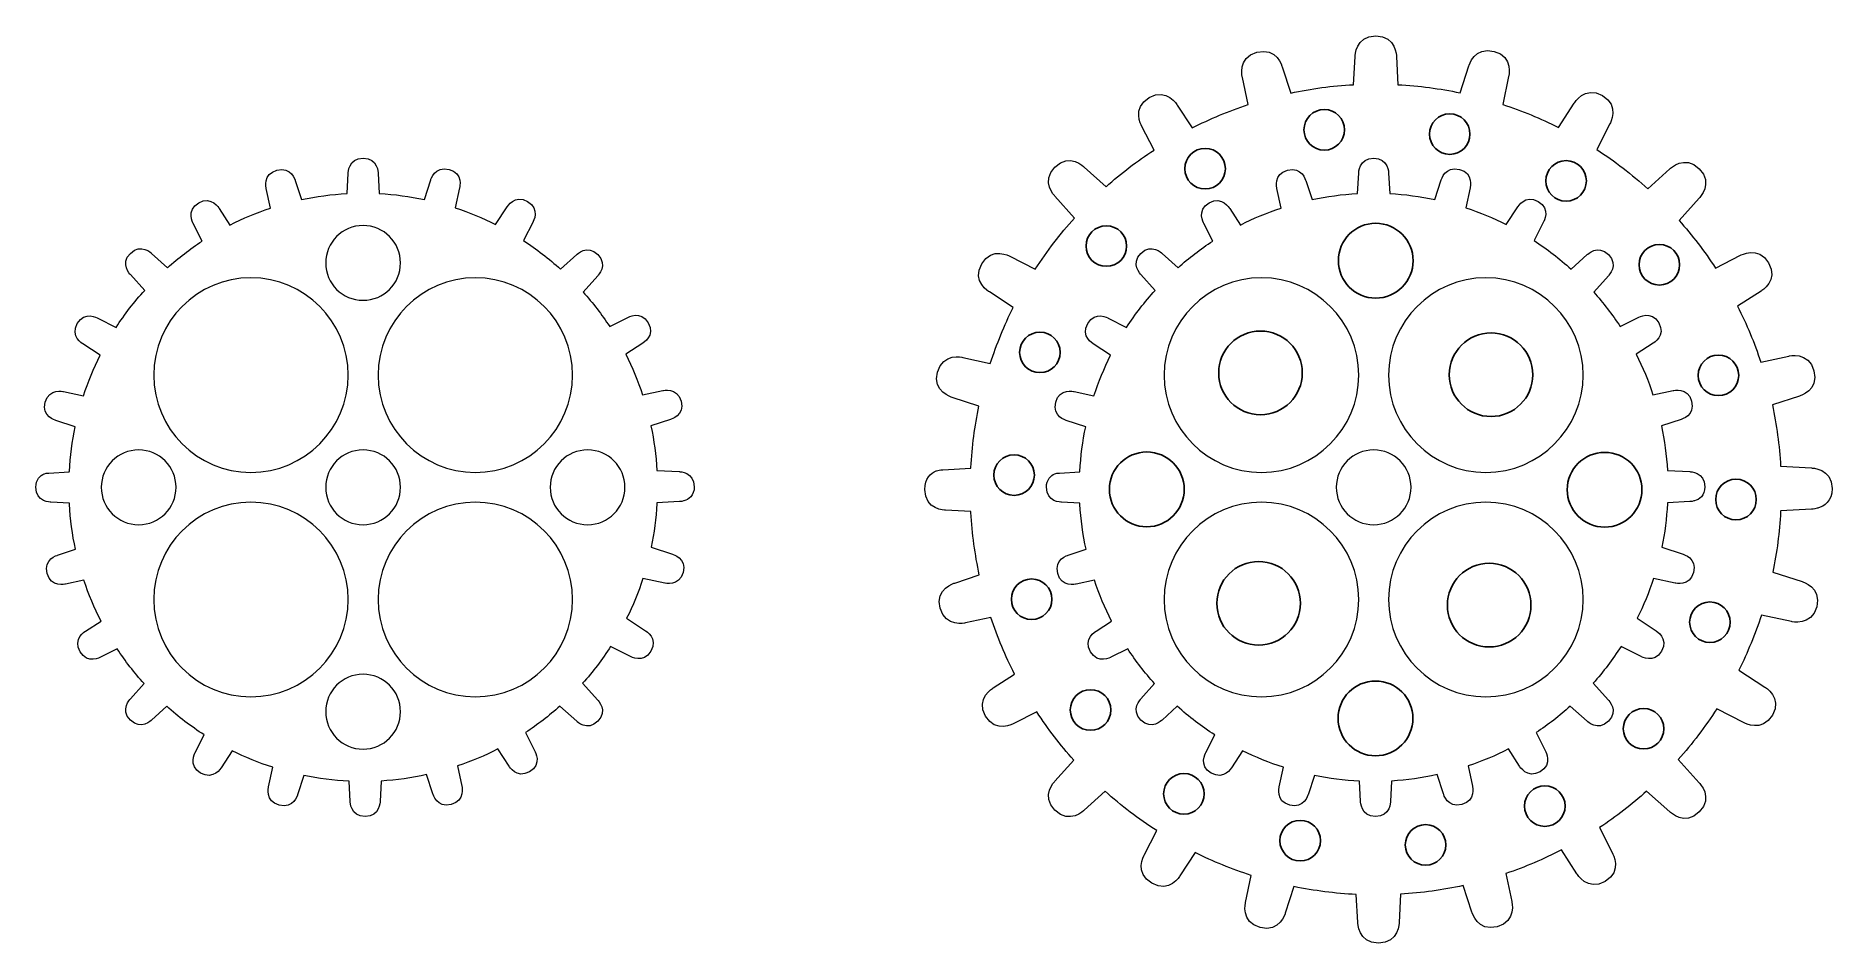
# Model space of a CAD drawing. Header units: inches. Extents: x 512 to 1982, y 100 to 842.
import ezdxf

# ---------------------------------------------------------------- set-up
doc = ezdxf.new("R2010")
doc.units = ezdxf.units.IN
doc.header["$MEASUREMENT"] = 0
doc.layers.add('Layer 1', color=7, linetype='Continuous')
doc.layers.add('type', color=1, linetype='Continuous')

# ---------------------------------------------------------------- blocks, each defined once
blk = doc.blocks.new('*U1')
at = {"layer": 'type'}
blk.add_circle((0, 0), 30.6, dxfattribs=at)
blk = doc.blocks.new('*U2')
at = {"color": 0, "linetype": 'ByBlock', "lineweight": -2, "transparency": 16777216}
blk.add_blockref('*U1', (929.7, 658.4), dxfattribs=at)
for p, rotation in [((742.4, 471.3), 90.00000000000003), ((1116.9, 471), 270.0000000000001), ((929.5, 283.9), 180)]:
    blk.add_blockref('*U1', p, dxfattribs=dict(at, rotation=rotation))
blk = doc.blocks.new('*U3')
blk.add_circle((0, 0), 34.2)
blk = doc.blocks.new('*U4')
at = {"color": 0, "linetype": 'ByBlock', "lineweight": -2, "transparency": 16777216}
blk.add_blockref('*U3', (835.4, 566.6), dxfattribs=at)
for p, rotation in [((1024, 565.1), 270), ((833.9, 378.1), 90), ((1022.5, 376.6), 180)]:
    blk.add_blockref('*U3', p, dxfattribs=dict(at, rotation=rotation))
blk = doc.blocks.new('*U5')
blk.add_circle((0, 0), 16.6)
blk = doc.blocks.new('*U6')
at = {"color": 0, "linetype": 'ByBlock', "lineweight": -2, "transparency": 16777216}
blk.add_blockref('*U5', (1566.3, 765.5), dxfattribs=at)
for p, rotation in [((1668.9, 762), 340.0000000000001), ((1468.8, 733.7), 20.00000000000001), ((1764.1, 723.7), 320), ((1388, 670.4), 40.00000000000001), ((1840.4, 655.1), 300), ((1333.7, 583.4), 60), ((1888.7, 564.6), 280), ((1312.5, 483), 79.99999999999999), ((1903.1, 463), 260), ((1326.9, 381.4), 100), ((1881.8, 362.6), 240), ((1375.1, 290.8), 120), ((1827.5, 275.5), 219.9999999999999), ((1451.5, 222.2), 139.9999999999999), ((1746.7, 212.2), 200), ((1546.6, 183.9), 160), ((1649.2, 180.4), 180)]:
    blk.add_blockref('*U5', p, dxfattribs=dict(at, rotation=rotation))

msp = doc.modelspace()

# ---------------------------------------------------------------- linework, layer by layer
at = {"layer": 'Layer 1', "lineweight": 0}
for points, knots in [([(1964.8, 488.8), (1964.8, 488.8), (1939.6, 490.2), (1939.6, 490.2), (1938.6, 507.3), (1936.3, 524.1), (1932.9, 540.5), (1932.9, 540.5), (1955, 547.7), (1955, 547.7), (1955, 547.7), (1971.2, 552.1), (1966.9, 568.4), (1962.5, 584.7), (1946.2, 580.3), (1946.2, 580.3), (1946.2, 580.3), (1923.3, 575.5), (1923.3, 575.5), (1918.2, 591.3), (1911.8, 606.5), (1904.4, 621.1), (1904.4, 621.1), (1923.6, 633.6), (1923.6, 633.6), (1923.6, 633.6), (1938.2, 642), (1929.7, 656.6), (1921.3, 671.2), (1906.7, 662.8), (1906.7, 662.8), (1906.7, 662.8), (1886.3, 652.4), (1886.3, 652.4), (1877.4, 666.1), (1867.4, 679.1), (1856.5, 691.3), (1856.5, 691.3), (1873, 709.7), (1873, 709.7), (1873, 709.7), (1885, 721.7), (1873, 733.6), (1861.1, 745.6), (1849.1, 733.6), (1849.1, 733.6), (1849.1, 733.6), (1830.9, 717.2), (1830.9, 717.2), (1817.9, 729), (1804, 739.8), (1789.2, 749.3), (1789.2, 749.3), (1800, 770.5), (1800, 770.5), (1800, 770.5), (1808.4, 785.1), (1793.8, 793.5), (1779.2, 801.9), (1770.8, 787.3), (1770.8, 787.3), (1770.8, 787.3), (1757.8, 767.4), (1757.8, 767.4), (1743.3, 774.8), (1728.1, 781.2), (1712.3, 786.2), (1712.3, 786.2), (1717.1, 809), (1717.1, 809), (1717.1, 809), (1721.5, 825.3), (1705.3, 829.7), (1688.9, 834.1), (1684.6, 817.8), (1684.6, 817.8), (1684.6, 817.8), (1677.4, 795.8), (1677.4, 795.8), (1660.9, 799.2), (1643.9, 801.5), (1626.6, 802.4), (1626.6, 802.4), (1625.3, 825.5), (1625.3, 825.5), (1625.3, 825.5), (1625.3, 842.3), (1608.4, 842.3), (1591.5, 842.3), (1591.5, 825.5), (1591.5, 825.5), (1591.5, 825.5), (1590.3, 802.4), (1590.3, 802.4), (1572.7, 801.5), (1555.6, 799.2), (1538.9, 795.6), (1538.9, 795.6), (1531.9, 817), (1531.9, 817), (1531.9, 817), (1527.5, 833.3), (1511.2, 828.9), (1495, 824.5), (1499.3, 808.2), (1499.3, 808.2), (1499.3, 808.2), (1503.9, 786.1), (1503.9, 786.1), (1488, 780.9), (1472.8, 774.5), (1458.2, 767), (1458.2, 767), (1446, 785.6), (1446, 785.6), (1446, 785.6), (1437.6, 800.3), (1423, 791.9), (1408.4, 783.4), (1416.9, 768.8), (1416.9, 768.8), (1416.9, 768.8), (1427, 748.9), (1427, 748.9), (1413.1, 739.9), (1400.1, 729.9), (1387.8, 718.9), (1387.8, 718.9), (1369.9, 735), (1369.9, 735), (1369.9, 735), (1357.9, 747), (1346, 735), (1334, 723.1), (1346, 711.2), (1346, 711.2), (1346, 711.2), (1362, 693.3), (1362, 693.3), (1350.2, 680.3), (1339.5, 666.3), (1329.9, 651.5), (1329.9, 651.5), (1309.1, 662), (1309.1, 662), (1309.1, 662), (1294.6, 670.4), (1286.1, 655.8), (1277.7, 641.2), (1292.3, 632.8), (1292.3, 632.8), (1292.3, 632.8), (1311.8, 620.1), (1311.8, 620.1), (1304.5, 605.5), (1298.3, 590.2), (1293.1, 574.4), (1293.1, 574.4), (1270.6, 579.2), (1270.6, 579.2), (1270.6, 579.2), (1254.3, 583.6), (1249.9, 567.3), (1245.6, 551), (1261.8, 546.6), (1261.8, 546.6), (1261.8, 546.6), (1283.8, 539.4), (1283.8, 539.4), (1280.3, 523.1), (1278.1, 506.3), (1277.2, 489.2), (1277.2, 489), (1277.1, 488.8), (1277.1, 488.6), (1277.1, 488.6), (1254.2, 487.3), (1254.2, 487.3), (1254.2, 487.3), (1252, 487.3), (1249.1, 486.5), (1249, 486.5), (1248.9, 486.4), (1248.8, 486.4), (1244.3, 484.5), (1239.5, 480.2), (1239.5, 471.2), (1239.5, 454.3), (1256.3, 454.3), (1256.3, 454.3), (1256.3, 454.3), (1277.2, 453.2), (1277.2, 453.2), (1277.2, 453.2), (1277.2, 452.3), (1277.2, 452.3), (1278.2, 434.9), (1280.5, 417.9), (1284.1, 401.3), (1284.1, 401.3), (1264, 394.7), (1264, 394.7), (1264, 394.7), (1247.7, 390.3), (1252.1, 374.1), (1256.5, 357.8), (1272.8, 362.1), (1272.8, 362.1), (1272.8, 362.1), (1293.6, 366.5), (1293.6, 366.5), (1298.9, 350.4), (1305.4, 335), (1312.9, 320.2), (1312.9, 320.2), (1295.4, 308.9), (1295.4, 308.9), (1295.4, 308.9), (1280.7, 300.4), (1289.2, 285.8), (1297.6, 271.2), (1312.3, 279.7), (1312.3, 279.7), (1312.3, 279.7), (1331.1, 289.2), (1331.1, 289.2), (1340.2, 275.3), (1350.3, 262.1), (1361.4, 249.8), (1361.4, 249.8), (1346, 232.7), (1346, 232.7), (1346, 232.7), (1334, 220.7), (1346, 208.8), (1357.9, 196.9), (1369.9, 208.8), (1369.9, 208.8), (1369.9, 208.8), (1387, 224.3), (1387, 224.3), (1400.2, 212.4), (1414.3, 201.6), (1429.3, 192.1), (1429.3, 192.1), (1419, 172), (1419, 172), (1419, 172), (1410.6, 157.4), (1425.2, 149), (1439.8, 140.5), (1448.2, 155.1), (1448.2, 155.1), (1448.2, 155.1), (1460.6, 174.2), (1460.6, 174.2), (1475.3, 166.8), (1490.7, 160.6), (1506.5, 155.5), (1506.5, 155.5), (1501.9, 133.4), (1501.9, 133.4), (1501.9, 133.4), (1497.5, 117.2), (1513.8, 112.8), (1530, 108.4), (1534.4, 124.7), (1534.4, 124.7), (1534.4, 124.7), (1541.5, 146.3), (1541.5, 146.3), (1558.1, 142.9), (1575.1, 140.7), (1592.5, 139.8), (1592.5, 139.8), (1593.7, 117), (1593.7, 117), (1593.7, 117), (1593.7, 100.1), (1610.6, 100.1), (1627.5, 100.1), (1627.5, 117), (1627.5, 117), (1627.5, 117), (1628.7, 140.1), (1628.7, 140.1), (1646.2, 141.2), (1663.3, 143.5), (1679.9, 147.2), (1679.9, 147.2), (1687.1, 125.4), (1687.1, 125.4), (1687.1, 125.4), (1691.5, 109.1), (1707.8, 113.5), (1724, 117.9), (1719.7, 134.2), (1719.7, 134.2), (1719.7, 134.2), (1714.9, 157), (1714.9, 157), (1730.6, 162.3), (1745.8, 168.8), (1760.3, 176.3), (1760.3, 176.3), (1773, 156.8), (1773, 156.8), (1773, 156.8), (1781.4, 142.1), (1796, 150.5), (1810.6, 159), (1802.1, 173.6), (1802.1, 173.6), (1802.1, 173.6), (1791.5, 194.6), (1791.5, 194.6), (1805.1, 203.6), (1818, 213.5), (1830, 224.5), (1830, 224.5), (1849.1, 207.4), (1849.1, 207.4), (1849.1, 207.4), (1861.1, 195.4), (1873, 207.4), (1885, 219.3), (1873, 231.2), (1873, 231.2), (1873, 231.2), (1855.9, 250.3), (1855.9, 250.3), (1867.4, 263.2), (1878, 277.1), (1887.4, 291.8), (1887.4, 291.8), (1909.8, 280.4), (1909.8, 280.4), (1909.8, 280.4), (1924.4, 272), (1932.9, 286.6), (1941.3, 301.2), (1926.7, 309.6), (1926.7, 309.6), (1926.7, 309.6), (1905.5, 323.4), (1905.5, 323.4), (1912.6, 337.9), (1918.8, 352.8), (1923.9, 368.4), (1923.9, 368.4), (1948.4, 363.2), (1948.4, 363.2), (1948.4, 363.2), (1964.7, 358.9), (1969.1, 375.1), (1973.4, 391.4), (1957.2, 395.8), (1957.2, 395.8), (1957.2, 395.8), (1933.2, 403.6), (1933.2, 403.6), (1936.6, 419.8), (1938.7, 436.2), (1939.6, 453.1), (1939.6, 453.2), (1939.6, 453.5), (1939.7, 453.7), (1939.7, 453.7), (1964.8, 455.1), (1964.8, 455.1), (1964.8, 455.1), (1966.9, 455.1), (1969.5, 455.8), (1969.7, 455.8), (1970, 455.9), (1970.1, 456), (1975.1, 457.5), (1981.7, 461.4), (1981.7, 472), (1981.7, 488.8), (1964.8, 488.8), (1964.8, 488.8)], [0, 0, 0, 0, 1, 1, 1, 2, 2, 2, 3, 3, 3, 4, 4, 4, 5, 5, 5, 6, 6, 6, 7, 7, 7, 8, 8, 8, 9, 9, 9, 10, 10, 10, 11, 11, 11, 12, 12, 12, 13, 13, 13, 14, 14, 14, 15, 15, 15, 16, 16, 16, 17, 17, 17, 18, 18, 18, 19, 19, 19, 20, 20, 20, 21, 21, 21, 22, 22, 22, 23, 23, 23, 24, 24, 24, 25, 25, 25, 26, 26, 26, 27, 27, 27, 28, 28, 28, 29, 29, 29, 30, 30, 30, 31, 31, 31, 32, 32, 32, 33, 33, 33, 34, 34, 34, 35, 35, 35, 36, 36, 36, 37, 37, 37, 38, 38, 38, 39, 39, 39, 40, 40, 40, 41, 41, 41, 42, 42, 42, 43, 43, 43, 44, 44, 44, 45, 45, 45, 46, 46, 46, 47, 47, 47, 48, 48, 48, 49, 49, 49, 50, 50, 50, 51, 51, 51, 52, 52, 52, 53, 53, 53, 54, 54, 54, 55, 55, 55, 56, 56, 56, 57, 57, 57, 58, 58, 58, 59, 59, 59, 60, 60, 60, 61, 61, 61, 62, 62, 62, 63, 63, 63, 64, 64, 64, 65, 65, 65, 66, 66, 66, 67, 67, 67, 68, 68, 68, 69, 69, 69, 70, 70, 70, 71, 71, 71, 72, 72, 72, 73, 73, 73, 74, 74, 74, 75, 75, 75, 76, 76, 76, 77, 77, 77, 78, 78, 78, 79, 79, 79, 80, 80, 80, 81, 81, 81, 82, 82, 82, 83, 83, 83, 84, 84, 84, 85, 85, 85, 86, 86, 86, 87, 87, 87, 88, 88, 88, 89, 89, 89, 90, 90, 90, 91, 91, 91, 92, 92, 92, 93, 93, 93, 94, 94, 94, 95, 95, 95, 96, 96, 96, 97, 97, 97, 98, 98, 98, 99, 99, 99, 100, 100, 100, 101, 101, 101, 102, 102, 102, 103, 103, 103, 104, 104, 104, 105, 105, 105, 106, 106, 106, 107, 107, 107, 108, 108, 108, 109, 109, 109, 110, 110, 110, 111, 111, 111, 112, 112, 112, 113, 113, 113, 114, 114, 114, 115, 115, 115, 116, 116, 116, 117, 117, 117, 118, 118, 118, 119, 119, 119, 120, 120, 120, 121, 121, 121, 122, 122, 122, 123, 123, 123, 124, 124, 124, 125, 125, 125, 126, 126, 126, 127, 127, 127, 127]), ([(1038.7, 485.8), (1038.7, 485.8), (1020.4, 486.8), (1020.4, 486.8), (1019.6, 499.2), (1018, 511.4), (1015.5, 523.2), (1015.5, 523.2), (1031.5, 528.5), (1031.5, 528.5), (1031.5, 528.5), (1043.3, 531.7), (1040.1, 543.5), (1036.9, 555.3), (1025.1, 552.2), (1025.1, 552.2), (1025.1, 552.2), (1008.5, 548.7), (1008.5, 548.7), (1004.8, 560.1), (1000.2, 571.2), (994.8, 581.8), (994.8, 581.8), (1008.7, 590.8), (1008.7, 590.8), (1008.7, 590.8), (1019.3, 596.9), (1013.2, 607.5), (1007.1, 618.1), (996.5, 612), (996.5, 612), (996.5, 612), (981.7, 604.5), (981.7, 604.5), (975.2, 614.4), (968, 623.9), (960, 632.7), (960, 632.7), (972, 646.1), (972, 646.1), (972, 646.1), (980.7, 654.8), (972, 663.4), (963.4, 672.1), (954.7, 663.4), (954.7, 663.4), (954.7, 663.4), (941.5, 651.5), (941.5, 651.5), (932.1, 660), (922, 667.9), (911.2, 674.8), (911.2, 674.8), (919, 690.1), (919, 690.1), (919, 690.1), (925.1, 700.7), (914.6, 706.8), (904, 713), (897.9, 702.4), (897.9, 702.4), (897.9, 702.4), (888.4, 687.9), (888.4, 687.9), (877.9, 693.3), (866.9, 697.9), (855.4, 701.6), (855.4, 701.6), (858.9, 718.1), (858.9, 718.1), (858.9, 718.1), (862.1, 729.9), (850.3, 733.1), (838.4, 736.3), (835.3, 724.5), (835.3, 724.5), (835.3, 724.5), (830.1, 708.5), (830.1, 708.5), (818.1, 711), (805.8, 712.7), (793.2, 713.3), (793.2, 713.3), (792.3, 730), (792.3, 730), (792.3, 730), (792.3, 742.3), (780, 742.3), (767.8, 742.3), (767.8, 730), (767.8, 730), (767.8, 730), (766.9, 713.3), (766.9, 713.3), (754.1, 712.7), (741.7, 711), (729.6, 708.4), (729.6, 708.4), (724.5, 723.9), (724.5, 723.9), (724.5, 723.9), (721.3, 735.7), (709.5, 732.5), (697.7, 729.4), (700.8, 717.6), (700.8, 717.6), (700.8, 717.6), (704.2, 701.5), (704.2, 701.5), (692.7, 697.7), (681.6, 693.1), (671, 687.6), (671, 687.6), (662.2, 701.2), (662.2, 701.2), (662.2, 701.2), (656.1, 711.8), (645.5, 705.7), (634.9, 699.6), (641, 688.9), (641, 688.9), (641, 688.9), (648.4, 674.5), (648.4, 674.5), (638.3, 668), (628.9, 660.7), (620, 652.7), (620, 652.7), (607, 664.4), (607, 664.4), (607, 664.4), (598.3, 673.1), (589.6, 664.4), (580.9, 655.8), (589.6, 647.1), (589.6, 647.1), (589.6, 647.1), (601.3, 634.1), (601.3, 634.1), (592.7, 624.7), (584.9, 614.6), (577.9, 603.8), (577.9, 603.8), (562.9, 611.4), (562.9, 611.4), (562.9, 611.4), (552.3, 617.6), (546.2, 607), (540.1, 596.4), (550.6, 590.3), (550.6, 590.3), (550.6, 590.3), (564.8, 581), (564.8, 581), (559.5, 570.4), (555, 559.4), (551.3, 547.9), (551.3, 547.9), (534.9, 551.3), (534.9, 551.3), (534.9, 551.3), (523.1, 554.5), (519.9, 542.7), (516.7, 530.9), (528.6, 527.7), (528.6, 527.7), (528.6, 527.7), (544.5, 522.5), (544.5, 522.5), (542, 510.6), (540.4, 498.5), (539.7, 486), (539.7, 485.9), (539.6, 485.8), (539.6, 485.6), (539.6, 485.6), (523, 484.7), (523, 484.7), (523, 484.7), (521.4, 484.7), (519.3, 484.1), (519.3, 484.1), (519.2, 484), (519.1, 484), (515.8, 482.6), (512.3, 479.5), (512.3, 473), (512.3, 460.8), (524.6, 460.8), (524.6, 460.8), (524.6, 460.8), (539.7, 460), (539.7, 460), (539.7, 460), (539.7, 459.3), (539.7, 459.3), (540.4, 446.7), (542.1, 434.3), (544.7, 422.3), (544.7, 422.3), (530.1, 417.5), (530.1, 417.5), (530.1, 417.5), (518.3, 414.3), (521.5, 402.5), (524.7, 390.7), (536.5, 393.8), (536.5, 393.8), (536.5, 393.8), (551.6, 397), (551.6, 397), (555.4, 385.4), (560.1, 374.2), (565.6, 363.5), (565.6, 363.5), (552.9, 355.2), (552.9, 355.2), (552.9, 355.2), (542.3, 349.1), (548.4, 338.5), (554.5, 327.9), (565.2, 334), (565.2, 334), (565.2, 334), (578.8, 340.9), (578.8, 340.9), (585.4, 330.8), (592.8, 321.3), (600.8, 312.4), (600.8, 312.4), (589.6, 299.9), (589.6, 299.9), (589.6, 299.9), (580.9, 291.2), (589.6, 282.6), (598.3, 273.9), (607, 282.6), (607, 282.6), (607, 282.6), (619.4, 293.8), (619.4, 293.8), (628.9, 285.2), (639.2, 277.4), (650, 270.4), (650, 270.4), (642.6, 255.9), (642.6, 255.9), (642.6, 255.9), (636.5, 245.3), (647.1, 239.2), (657.7, 233.1), (663.8, 243.6), (663.8, 243.6), (663.8, 243.6), (672.8, 257.5), (672.8, 257.5), (683.5, 252.1), (694.6, 247.6), (706.1, 243.9), (706.1, 243.9), (702.7, 227.9), (702.7, 227.9), (702.7, 227.9), (699.5, 216.1), (711.4, 212.9), (723.2, 209.7), (726.4, 221.5), (726.4, 221.5), (726.4, 221.5), (731.5, 237.2), (731.5, 237.2), (743.5, 234.8), (755.9, 233.2), (768.5, 232.6), (768.5, 232.6), (769.4, 216), (769.4, 216), (769.4, 216), (769.4, 203.7), (781.6, 203.7), (793.9, 203.7), (793.9, 216), (793.9, 216), (793.9, 216), (794.8, 232.7), (794.8, 232.7), (807.4, 233.5), (819.9, 235.2), (831.9, 237.9), (831.9, 237.9), (837.1, 222.1), (837.1, 222.1), (837.1, 222.1), (840.3, 210.3), (852.1, 213.5), (863.9, 216.6), (860.8, 228.4), (860.8, 228.4), (860.8, 228.4), (857.3, 245), (857.3, 245), (868.7, 248.8), (879.7, 253.5), (890.2, 259), (890.2, 259), (899.4, 244.8), (899.4, 244.8), (899.4, 244.8), (905.5, 234.2), (916.1, 240.3), (926.7, 246.4), (920.6, 257.1), (920.6, 257.1), (920.6, 257.1), (912.9, 272.3), (912.9, 272.3), (922.7, 278.8), (932.1, 286), (940.9, 294), (940.9, 294), (954.7, 281.6), (954.7, 281.6), (954.7, 281.6), (963.4, 272.9), (972, 281.6), (980.7, 290.2), (972, 298.9), (972, 298.9), (972, 298.9), (959.6, 312.7), (959.6, 312.7), (968, 322.1), (975.7, 332.2), (982.5, 342.8), (982.5, 342.8), (998.7, 334.6), (998.7, 334.6), (998.7, 334.6), (1009.3, 328.4), (1015.4, 339), (1021.6, 349.6), (1011, 355.7), (1011, 355.7), (1011, 355.7), (995.6, 365.8), (995.6, 365.8), (1000.8, 376.2), (1005.2, 387.1), (1008.9, 398.4), (1008.9, 398.4), (1026.7, 394.7), (1026.7, 394.7), (1026.7, 394.7), (1038.5, 391.5), (1041.7, 403.3), (1044.9, 415.1), (1033.1, 418.3), (1033.1, 418.3), (1033.1, 418.3), (1015.7, 424), (1015.7, 424), (1018.2, 435.7), (1019.7, 447.6), (1020.4, 459.8), (1020.4, 460), (1020.4, 460.1), (1020.4, 460.3), (1020.4, 460.3), (1038.7, 461.3), (1038.7, 461.3), (1038.7, 461.3), (1040.1, 461.3), (1042, 461.8), (1042.2, 461.9), (1042.4, 461.9), (1042.5, 462), (1046.1, 463), (1050.9, 465.9), (1050.9, 473.5), (1050.9, 485.8), (1038.7, 485.8), (1038.7, 485.8)], [0, 0, 0, 0, 1, 1, 1, 2, 2, 2, 3, 3, 3, 4, 4, 4, 5, 5, 5, 6, 6, 6, 7, 7, 7, 8, 8, 8, 9, 9, 9, 10, 10, 10, 11, 11, 11, 12, 12, 12, 13, 13, 13, 14, 14, 14, 15, 15, 15, 16, 16, 16, 17, 17, 17, 18, 18, 18, 19, 19, 19, 20, 20, 20, 21, 21, 21, 22, 22, 22, 23, 23, 23, 24, 24, 24, 25, 25, 25, 26, 26, 26, 27, 27, 27, 28, 28, 28, 29, 29, 29, 30, 30, 30, 31, 31, 31, 32, 32, 32, 33, 33, 33, 34, 34, 34, 35, 35, 35, 36, 36, 36, 37, 37, 37, 38, 38, 38, 39, 39, 39, 40, 40, 40, 41, 41, 41, 42, 42, 42, 43, 43, 43, 44, 44, 44, 45, 45, 45, 46, 46, 46, 47, 47, 47, 48, 48, 48, 49, 49, 49, 50, 50, 50, 51, 51, 51, 52, 52, 52, 53, 53, 53, 54, 54, 54, 55, 55, 55, 56, 56, 56, 57, 57, 57, 58, 58, 58, 59, 59, 59, 60, 60, 60, 61, 61, 61, 62, 62, 62, 63, 63, 63, 64, 64, 64, 65, 65, 65, 66, 66, 66, 67, 67, 67, 68, 68, 68, 69, 69, 69, 70, 70, 70, 71, 71, 71, 72, 72, 72, 73, 73, 73, 74, 74, 74, 75, 75, 75, 76, 76, 76, 77, 77, 77, 78, 78, 78, 79, 79, 79, 80, 80, 80, 81, 81, 81, 82, 82, 82, 83, 83, 83, 84, 84, 84, 85, 85, 85, 86, 86, 86, 87, 87, 87, 88, 88, 88, 89, 89, 89, 90, 90, 90, 91, 91, 91, 92, 92, 92, 93, 93, 93, 94, 94, 94, 95, 95, 95, 96, 96, 96, 97, 97, 97, 98, 98, 98, 99, 99, 99, 100, 100, 100, 101, 101, 101, 102, 102, 102, 103, 103, 103, 104, 104, 104, 105, 105, 105, 106, 106, 106, 107, 107, 107, 108, 108, 108, 109, 109, 109, 110, 110, 110, 111, 111, 111, 112, 112, 112, 113, 113, 113, 114, 114, 114, 115, 115, 115, 116, 116, 116, 117, 117, 117, 118, 118, 118, 119, 119, 119, 120, 120, 120, 121, 121, 121, 122, 122, 122, 123, 123, 123, 124, 124, 124, 125, 125, 125, 126, 126, 126, 127, 127, 127, 127]), ([(780, 687.2), (796.9, 687.2), (810.6, 673.5), (810.6, 656.6), (810.6, 639.7), (796.9, 626), (780, 626), (763.1, 626), (749.4, 639.7), (749.4, 656.6), (749.4, 673.5), (763.1, 687.2), (780, 687.2)], [0, 0, 0, 0, 1, 1, 1, 2, 2, 2, 3, 3, 3, 4, 4, 4, 4]), ([(688.2, 644.4), (732.2, 644.4), (767.8, 608.7), (767.8, 564.8), (767.8, 520.9), (732.2, 485.2), (688.2, 485.2), (644.3, 485.2), (608.7, 520.9), (608.7, 564.8), (608.7, 608.7), (644.3, 644.4), (688.2, 644.4)], [0, 0, 0, 0, 1, 1, 1, 2, 2, 2, 3, 3, 3, 4, 4, 4, 4]), ([(871.8, 644.4), (915.8, 644.4), (951.4, 608.7), (951.4, 564.8), (951.4, 520.9), (915.8, 485.2), (871.8, 485.2), (827.9, 485.2), (792.3, 520.9), (792.3, 564.8), (792.3, 608.7), (827.9, 644.4), (871.8, 644.4)], [0, 0, 0, 0, 1, 1, 1, 2, 2, 2, 3, 3, 3, 4, 4, 4, 4]), ([(596.4, 442.4), (579.5, 442.4), (565.8, 456.1), (565.8, 473), (565.8, 489.9), (579.5, 503.6), (596.4, 503.6), (613.3, 503.6), (627, 489.9), (627, 473), (627, 456.1), (613.3, 442.4), (596.4, 442.4)], [0, 0, 0, 0, 1, 1, 1, 2, 2, 2, 3, 3, 3, 4, 4, 4, 4]), ([(810.6, 473), (810.6, 456.1), (796.9, 442.4), (780, 442.4), (763.1, 442.4), (749.4, 456.1), (749.4, 473), (749.4, 489.9), (763.1, 503.6), (780, 503.6), (796.9, 503.6), (810.6, 489.9), (810.6, 473)], [0, 0, 0, 0, 1, 1, 1, 2, 2, 2, 3, 3, 3, 4, 4, 4, 4]), ([(963.6, 442.4), (946.7, 442.4), (933, 456.1), (933, 473), (933, 489.9), (946.7, 503.6), (963.6, 503.6), (980.5, 503.6), (994.2, 489.9), (994.2, 473), (994.2, 456.1), (980.5, 442.4), (963.6, 442.4)], [0, 0, 0, 0, 1, 1, 1, 2, 2, 2, 3, 3, 3, 4, 4, 4, 4]), ([(1637.3, 473), (1637.3, 456.1), (1623.6, 442.4), (1606.7, 442.4), (1589.8, 442.4), (1576.1, 456.1), (1576.1, 473), (1576.1, 489.9), (1589.8, 503.6), (1606.7, 503.6), (1623.6, 503.6), (1637.3, 489.9), (1637.3, 473)], [0, 0, 0, 0, 1, 1, 1, 2, 2, 2, 3, 3, 3, 4, 4, 4, 4]), ([(688.2, 301.6), (644.3, 301.6), (608.7, 337.3), (608.7, 381.2), (608.7, 425.1), (644.3, 460.8), (688.2, 460.8), (732.2, 460.8), (767.8, 425.1), (767.8, 381.2), (767.8, 337.3), (732.2, 301.6), (688.2, 301.6)], [0, 0, 0, 0, 1, 1, 1, 2, 2, 2, 3, 3, 3, 4, 4, 4, 4]), ([(871.8, 301.6), (827.9, 301.6), (792.3, 337.3), (792.3, 381.2), (792.3, 425.1), (827.9, 460.8), (871.8, 460.8), (915.8, 460.8), (951.4, 425.1), (951.4, 381.2), (951.4, 337.3), (915.8, 301.6), (871.8, 301.6)], [0, 0, 0, 0, 1, 1, 1, 2, 2, 2, 3, 3, 3, 4, 4, 4, 4]), ([(780, 258.8), (763.1, 258.8), (749.4, 272.5), (749.4, 289.4), (749.4, 306.3), (763.1, 320), (780, 320), (796.9, 320), (810.6, 306.3), (810.6, 289.4), (810.6, 272.5), (796.9, 258.8), (780, 258.8)], [0, 0, 0, 0, 1, 1, 1, 2, 2, 2, 3, 3, 3, 4, 4, 4, 4])]:
    msp.add_open_spline(points, degree=3, knots=knots, dxfattribs=at)
at = {"layer": 'type', "lineweight": 0}
for points, knots in [([(1865.3, 485.8), (1865.3, 485.8), (1847, 486.8), (1847, 486.8), (1846.3, 499.2), (1844.6, 511.4), (1842.1, 523.2), (1842.1, 523.2), (1858.2, 528.5), (1858.2, 528.5), (1858.2, 528.5), (1870, 531.7), (1866.8, 543.5), (1863.6, 555.3), (1851.8, 552.2), (1851.8, 552.2), (1851.8, 552.2), (1835.2, 548.7), (1835.2, 548.7), (1831.5, 560.1), (1826.8, 571.2), (1821.5, 581.8), (1821.5, 581.8), (1835.4, 590.8), (1835.4, 590.8), (1835.4, 590.8), (1846, 596.9), (1839.9, 607.5), (1833.7, 618.1), (1823.2, 612), (1823.2, 612), (1823.2, 612), (1808.4, 604.5), (1808.4, 604.5), (1801.9, 614.4), (1794.6, 623.9), (1786.7, 632.7), (1786.7, 632.7), (1798.7, 646.1), (1798.7, 646.1), (1798.7, 646.1), (1807.4, 654.8), (1798.7, 663.4), (1790.1, 672.1), (1781.4, 663.4), (1781.4, 663.4), (1781.4, 663.4), (1768.2, 651.5), (1768.2, 651.5), (1758.7, 660), (1748.6, 667.9), (1737.9, 674.8), (1737.9, 674.8), (1745.7, 690.1), (1745.7, 690.1), (1745.7, 690.1), (1751.8, 700.7), (1741.2, 706.8), (1730.6, 713), (1724.5, 702.4), (1724.5, 702.4), (1724.5, 702.4), (1715.1, 687.9), (1715.1, 687.9), (1704.6, 693.3), (1693.6, 697.9), (1682.1, 701.6), (1682.1, 701.6), (1685.6, 718.1), (1685.6, 718.1), (1685.6, 718.1), (1688.8, 729.9), (1677, 733.1), (1665.1, 736.3), (1662, 724.5), (1662, 724.5), (1662, 724.5), (1656.8, 708.5), (1656.8, 708.5), (1644.8, 711), (1632.5, 712.7), (1619.9, 713.3), (1619.9, 713.3), (1618.9, 730), (1618.9, 730), (1618.9, 730), (1618.9, 742.3), (1606.7, 742.3), (1594.5, 742.3), (1594.5, 730), (1594.5, 730), (1594.5, 730), (1593.5, 713.3), (1593.5, 713.3), (1580.8, 712.7), (1568.4, 711), (1556.3, 708.4), (1556.3, 708.4), (1551.2, 723.9), (1551.2, 723.9), (1551.2, 723.9), (1548, 735.7), (1536.2, 732.5), (1524.4, 729.4), (1527.5, 717.6), (1527.5, 717.6), (1527.5, 717.6), (1530.9, 701.5), (1530.9, 701.5), (1519.4, 697.7), (1508.3, 693.1), (1497.7, 687.6), (1497.7, 687.6), (1488.9, 701.2), (1488.9, 701.2), (1488.9, 701.2), (1482.8, 711.8), (1472.2, 705.7), (1461.6, 699.6), (1467.7, 688.9), (1467.7, 688.9), (1467.7, 688.9), (1475.1, 674.5), (1475.1, 674.5), (1465, 668), (1455.5, 660.7), (1446.7, 652.7), (1446.7, 652.7), (1433.6, 664.4), (1433.6, 664.4), (1433.6, 664.4), (1424.9, 673.1), (1416.3, 664.4), (1407.6, 655.8), (1416.3, 647.1), (1416.3, 647.1), (1416.3, 647.1), (1427.9, 634.1), (1427.9, 634.1), (1419.4, 624.7), (1411.6, 614.6), (1404.6, 603.8), (1404.6, 603.8), (1389.6, 611.4), (1389.6, 611.4), (1389.6, 611.4), (1379, 617.6), (1372.9, 607), (1366.7, 596.4), (1377.3, 590.3), (1377.3, 590.3), (1377.3, 590.3), (1391.5, 581), (1391.5, 581), (1386.2, 570.4), (1381.7, 559.4), (1377.9, 547.9), (1377.9, 547.9), (1361.6, 551.3), (1361.6, 551.3), (1361.6, 551.3), (1349.8, 554.5), (1346.6, 542.7), (1343.4, 530.9), (1355.2, 527.7), (1355.2, 527.7), (1355.2, 527.7), (1371.1, 522.5), (1371.1, 522.5), (1368.6, 510.6), (1367, 498.5), (1366.4, 486), (1366.4, 485.9), (1366.3, 485.8), (1366.3, 485.6), (1366.3, 485.6), (1349.7, 484.7), (1349.7, 484.7), (1349.7, 484.7), (1348.1, 484.7), (1346, 484.1), (1345.9, 484.1), (1345.9, 484), (1345.8, 484), (1342.5, 482.6), (1339, 479.5), (1339, 473), (1339, 460.8), (1351.2, 460.8), (1351.2, 460.8), (1351.2, 460.8), (1366.4, 460), (1366.4, 460), (1366.4, 460), (1366.4, 459.3), (1366.4, 459.3), (1367.1, 446.7), (1368.8, 434.3), (1371.4, 422.3), (1371.4, 422.3), (1356.8, 417.5), (1356.8, 417.5), (1356.8, 417.5), (1345, 414.3), (1348.2, 402.5), (1351.4, 390.7), (1363.2, 393.8), (1363.2, 393.8), (1363.2, 393.8), (1378.3, 397), (1378.3, 397), (1382.1, 385.4), (1386.8, 374.2), (1392.3, 363.5), (1392.3, 363.5), (1379.6, 355.2), (1379.6, 355.2), (1379.6, 355.2), (1368.9, 349.1), (1375.1, 338.5), (1381.2, 327.9), (1391.8, 334), (1391.8, 334), (1391.8, 334), (1405.5, 340.9), (1405.5, 340.9), (1412.1, 330.8), (1419.4, 321.3), (1427.5, 312.4), (1427.5, 312.4), (1416.3, 299.9), (1416.3, 299.9), (1416.3, 299.9), (1407.6, 291.2), (1416.3, 282.6), (1424.9, 273.9), (1433.6, 282.6), (1433.6, 282.6), (1433.6, 282.6), (1446, 293.8), (1446, 293.8), (1455.6, 285.2), (1465.9, 277.4), (1476.7, 270.4), (1476.7, 270.4), (1469.3, 255.9), (1469.3, 255.9), (1469.3, 255.9), (1463.2, 245.3), (1473.8, 239.2), (1484.4, 233.1), (1490.5, 243.6), (1490.5, 243.6), (1490.5, 243.6), (1499.5, 257.5), (1499.5, 257.5), (1510.1, 252.1), (1521.3, 247.6), (1532.8, 243.9), (1532.8, 243.9), (1529.4, 227.9), (1529.4, 227.9), (1529.4, 227.9), (1526.2, 216.1), (1538, 212.9), (1549.8, 209.7), (1553, 221.5), (1553, 221.5), (1553, 221.5), (1558.2, 237.2), (1558.2, 237.2), (1570.2, 234.8), (1582.5, 233.2), (1595.1, 232.6), (1595.1, 232.6), (1596, 216), (1596, 216), (1596, 216), (1596, 203.7), (1608.3, 203.7), (1620.5, 203.7), (1620.5, 216), (1620.5, 216), (1620.5, 216), (1621.4, 232.7), (1621.4, 232.7), (1634.1, 233.5), (1646.5, 235.2), (1658.6, 237.9), (1658.6, 237.9), (1663.8, 222.1), (1663.8, 222.1), (1663.8, 222.1), (1667, 210.3), (1678.8, 213.5), (1690.6, 216.6), (1687.5, 228.4), (1687.5, 228.4), (1687.5, 228.4), (1684, 245), (1684, 245), (1695.4, 248.8), (1706.4, 253.5), (1716.9, 259), (1716.9, 259), (1726.1, 244.8), (1726.1, 244.8), (1726.1, 244.8), (1732.2, 234.2), (1742.8, 240.3), (1753.4, 246.4), (1747.3, 257.1), (1747.3, 257.1), (1747.3, 257.1), (1739.6, 272.3), (1739.6, 272.3), (1749.4, 278.8), (1758.8, 286), (1767.5, 294), (1767.5, 294), (1781.4, 281.6), (1781.4, 281.6), (1781.4, 281.6), (1790, 272.9), (1798.7, 281.6), (1807.4, 290.2), (1798.7, 298.9), (1798.7, 298.9), (1798.7, 298.9), (1786.3, 312.7), (1786.3, 312.7), (1794.6, 322.1), (1802.3, 332.2), (1809.1, 342.8), (1809.1, 342.8), (1825.4, 334.6), (1825.4, 334.6), (1825.4, 334.6), (1836, 328.4), (1842.1, 339), (1848.2, 349.6), (1837.7, 355.7), (1837.7, 355.7), (1837.7, 355.7), (1822.2, 365.8), (1822.2, 365.8), (1827.5, 376.2), (1831.9, 387.1), (1835.6, 398.4), (1835.6, 398.4), (1853.4, 394.7), (1853.4, 394.7), (1853.4, 394.7), (1865.2, 391.5), (1868.4, 403.3), (1871.6, 415.1), (1859.8, 418.3), (1859.8, 418.3), (1859.8, 418.3), (1842.4, 424), (1842.4, 424), (1844.8, 435.7), (1846.4, 447.6), (1847, 459.8), (1847, 460), (1847, 460.1), (1847.1, 460.3), (1847.1, 460.3), (1865.3, 461.3), (1865.3, 461.3), (1865.3, 461.3), (1866.8, 461.3), (1868.7, 461.8), (1868.9, 461.9), (1869.1, 461.9), (1869.2, 462), (1872.8, 463), (1877.6, 465.9), (1877.6, 473.5), (1877.6, 485.8), (1865.3, 485.8), (1865.3, 485.8)], [0, 0, 0, 0, 1, 1, 1, 2, 2, 2, 3, 3, 3, 4, 4, 4, 5, 5, 5, 6, 6, 6, 7, 7, 7, 8, 8, 8, 9, 9, 9, 10, 10, 10, 11, 11, 11, 12, 12, 12, 13, 13, 13, 14, 14, 14, 15, 15, 15, 16, 16, 16, 17, 17, 17, 18, 18, 18, 19, 19, 19, 20, 20, 20, 21, 21, 21, 22, 22, 22, 23, 23, 23, 24, 24, 24, 25, 25, 25, 26, 26, 26, 27, 27, 27, 28, 28, 28, 29, 29, 29, 30, 30, 30, 31, 31, 31, 32, 32, 32, 33, 33, 33, 34, 34, 34, 35, 35, 35, 36, 36, 36, 37, 37, 37, 38, 38, 38, 39, 39, 39, 40, 40, 40, 41, 41, 41, 42, 42, 42, 43, 43, 43, 44, 44, 44, 45, 45, 45, 46, 46, 46, 47, 47, 47, 48, 48, 48, 49, 49, 49, 50, 50, 50, 51, 51, 51, 52, 52, 52, 53, 53, 53, 54, 54, 54, 55, 55, 55, 56, 56, 56, 57, 57, 57, 58, 58, 58, 59, 59, 59, 60, 60, 60, 61, 61, 61, 62, 62, 62, 63, 63, 63, 64, 64, 64, 65, 65, 65, 66, 66, 66, 67, 67, 67, 68, 68, 68, 69, 69, 69, 70, 70, 70, 71, 71, 71, 72, 72, 72, 73, 73, 73, 74, 74, 74, 75, 75, 75, 76, 76, 76, 77, 77, 77, 78, 78, 78, 79, 79, 79, 80, 80, 80, 81, 81, 81, 82, 82, 82, 83, 83, 83, 84, 84, 84, 85, 85, 85, 86, 86, 86, 87, 87, 87, 88, 88, 88, 89, 89, 89, 90, 90, 90, 91, 91, 91, 92, 92, 92, 93, 93, 93, 94, 94, 94, 95, 95, 95, 96, 96, 96, 97, 97, 97, 98, 98, 98, 99, 99, 99, 100, 100, 100, 101, 101, 101, 102, 102, 102, 103, 103, 103, 104, 104, 104, 105, 105, 105, 106, 106, 106, 107, 107, 107, 108, 108, 108, 109, 109, 109, 110, 110, 110, 111, 111, 111, 112, 112, 112, 113, 113, 113, 114, 114, 114, 115, 115, 115, 116, 116, 116, 117, 117, 117, 118, 118, 118, 119, 119, 119, 120, 120, 120, 121, 121, 121, 122, 122, 122, 123, 123, 123, 124, 124, 124, 125, 125, 125, 126, 126, 126, 127, 127, 127, 127]), ([(1514.9, 644.4), (1558.8, 644.4), (1594.5, 608.7), (1594.5, 564.8), (1594.5, 520.9), (1558.8, 485.2), (1514.9, 485.2), (1471, 485.2), (1435.3, 520.9), (1435.3, 564.8), (1435.3, 608.7), (1471, 644.4), (1514.9, 644.4)], [0, 0, 0, 0, 1, 1, 1, 2, 2, 2, 3, 3, 3, 4, 4, 4, 4]), ([(1698.5, 644.4), (1742.4, 644.4), (1778.1, 608.7), (1778.1, 564.8), (1778.1, 520.9), (1742.4, 485.2), (1698.5, 485.2), (1654.6, 485.2), (1618.9, 520.9), (1618.9, 564.8), (1618.9, 608.7), (1654.6, 644.4), (1698.5, 644.4)], [0, 0, 0, 0, 1, 1, 1, 2, 2, 2, 3, 3, 3, 4, 4, 4, 4]), ([(1514.9, 301.6), (1471, 301.6), (1435.3, 337.3), (1435.3, 381.2), (1435.3, 425.1), (1471, 460.8), (1514.9, 460.8), (1558.8, 460.8), (1594.5, 425.1), (1594.5, 381.2), (1594.5, 337.3), (1558.8, 301.6), (1514.9, 301.6)], [0, 0, 0, 0, 1, 1, 1, 2, 2, 2, 3, 3, 3, 4, 4, 4, 4]), ([(1698.5, 301.6), (1654.6, 301.6), (1618.9, 337.3), (1618.9, 381.2), (1618.9, 425.1), (1654.6, 460.8), (1698.5, 460.8), (1742.4, 460.8), (1778.1, 425.1), (1778.1, 381.2), (1778.1, 337.3), (1742.4, 301.6), (1698.5, 301.6)], [0, 0, 0, 0, 1, 1, 1, 2, 2, 2, 3, 3, 3, 4, 4, 4, 4])]:
    msp.add_open_spline(points, degree=3, knots=knots, dxfattribs=at)

# ---------------------------------------------------------------- block references
for name, p in [('*U6', (0, 0)), ('*U2', (678.7, 0)), ('*U4', (678.7, 0))]:
    msp.add_blockref(name, p)

doc.saveas('drawing.dxf')
